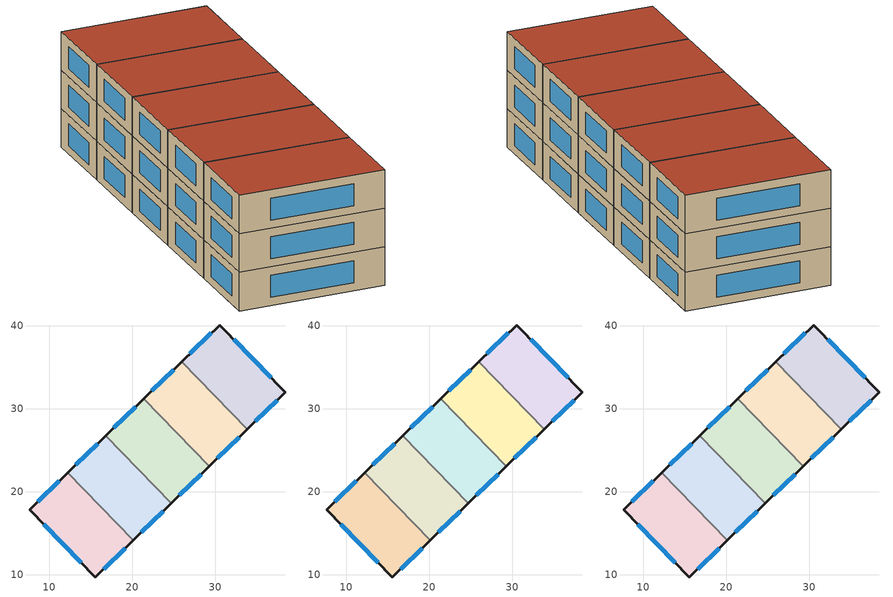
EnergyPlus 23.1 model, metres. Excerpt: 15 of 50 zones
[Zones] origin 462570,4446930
b0c8f9207e7d273b_F6_dwelling_0
 floor to b0c8f9207e7d273b_F5_dwelling_0 (EU_floor_Construction): 30.51,40.08 38.45,31.98 33.85,27.51 25.94,35.64 z18
 wall outside (EU_wall_Construction): 33.85,27.51 38.45,31.98 30.51,40.08 25.94,35.64 z18:21
 wall to b0c8f9207e7d273b_F6_dwelling_1 (EU_wall_Construction): 25.94,35.64 33.85,27.51 z18:21
 window (EU_Window_Construction): 29.53,39.13 26.92,36.59 / 36.74,33.72 32.21,38.34 / 34.83,28.47 37.46,31.02 z18.64:20.36
b0c8f9207e7d273b_F6_dwelling_1
 floor to b0c8f9207e7d273b_F5_dwelling_1 (EU_floor_Construction): 25.94,35.64 33.85,27.51 29.27,23.06 21.36,31.19 z18
 wall outside (EU_wall_Construction): 25.94,35.64 21.36,31.19 / 29.27,23.06 33.85,27.51 z18:21
 wall to b0c8f9207e7d273b_F6_dwelling_2 (EU_wall_Construction): 21.36,31.19 29.27,23.06 z18:21
 window (EU_Window_Construction): 24.96,34.69 22.34,32.14 / 30.25,24.01 32.87,26.56 z18.64:20.36
b0c8f9207e7d273b_F6_dwelling_2
 floor to b0c8f9207e7d273b_F5_dwelling_2 (EU_floor_Construction): 21.36,31.19 29.27,23.06 24.69,18.61 16.78,26.74 z18
 wall outside (EU_wall_Construction): 21.36,31.19 16.78,26.74 / 24.69,18.61 29.27,23.06 z18:21
 wall to b0c8f9207e7d273b_F6_dwelling_3 (EU_wall_Construction): 16.78,26.74 24.69,18.61 z18:21
 window (EU_Window_Construction): 20.38,30.24 17.76,27.69 / 25.67,19.56 28.29,22.11 z18.64:20.36
b0c8f9207e7d273b_F6_dwelling_3
 floor to b0c8f9207e7d273b_F5_dwelling_3 (EU_floor_Construction): 16.78,26.74 24.69,18.61 20.11,14.16 12.2,22.29 z18
 wall outside (EU_wall_Construction): 16.78,26.74 12.2,22.29 / 20.11,14.16 24.69,18.61 z18:21
 wall to b0c8f9207e7d273b_F6_dwelling_4 (EU_wall_Construction): 12.2,22.29 20.11,14.16 z18:21
 window (EU_Window_Construction): 15.8,25.79 13.18,23.24 / 21.09,15.11 23.71,17.65 z18.64:20.36
b0c8f9207e7d273b_F6_dwelling_4
 floor to b0c8f9207e7d273b_F5_dwelling_4 (EU_floor_Construction): 12.2,22.29 20.11,14.16 15.55,9.72 7.61,17.83 z18
 wall outside (EU_wall_Construction): 12.2,22.29 7.61,17.83 15.55,9.72 20.11,14.16 z18:21
 window (EU_Window_Construction): 16.53,10.67 19.14,13.21 / 9.31,16.09 13.85,11.45 / 11.22,21.33 8.59,18.78 z18.64:20.36
b0c8f9207e7d273b_F7_dwelling_0
 floor to b0c8f9207e7d273b_F6_dwelling_0 (EU_floor_Construction): 30.51,40.08 38.45,31.98 33.85,27.51 25.94,35.64 z21
 wall outside (EU_wall_Construction): 33.85,27.51 38.45,31.98 30.51,40.08 25.94,35.64 z21:24
 wall to b0c8f9207e7d273b_F7_dwelling_1 (EU_wall_Construction): 25.94,35.64 33.85,27.51 z21:24
 window (EU_Window_Construction): 29.53,39.13 26.92,36.59 / 36.74,33.72 32.21,38.34 / 34.83,28.47 37.46,31.02 z21.64:23.36
b0c8f9207e7d273b_F7_dwelling_1
 floor to b0c8f9207e7d273b_F6_dwelling_1 (EU_floor_Construction): 25.94,35.64 33.85,27.51 29.27,23.06 21.36,31.19 z21
 wall outside (EU_wall_Construction): 25.94,35.64 21.36,31.19 / 29.27,23.06 33.85,27.51 z21:24
 wall to b0c8f9207e7d273b_F7_dwelling_2 (EU_wall_Construction): 21.36,31.19 29.27,23.06 z21:24
 window (EU_Window_Construction): 24.96,34.69 22.34,32.14 / 30.25,24.01 32.87,26.56 z21.64:23.36
b0c8f9207e7d273b_F7_dwelling_2
 floor to b0c8f9207e7d273b_F6_dwelling_2 (EU_floor_Construction): 21.36,31.19 29.27,23.06 24.69,18.61 16.78,26.74 z21
 wall outside (EU_wall_Construction): 21.36,31.19 16.78,26.74 / 24.69,18.61 29.27,23.06 z21:24
 wall to b0c8f9207e7d273b_F7_dwelling_3 (EU_wall_Construction): 16.78,26.74 24.69,18.61 z21:24
 window (EU_Window_Construction): 20.38,30.24 17.76,27.69 / 25.67,19.56 28.29,22.11 z21.64:23.36
b0c8f9207e7d273b_F7_dwelling_3
 floor to b0c8f9207e7d273b_F6_dwelling_3 (EU_floor_Construction): 16.78,26.74 24.69,18.61 20.11,14.16 12.2,22.29 z21
 wall outside (EU_wall_Construction): 16.78,26.74 12.2,22.29 / 20.11,14.16 24.69,18.61 z21:24
 wall to b0c8f9207e7d273b_F7_dwelling_4 (EU_wall_Construction): 12.2,22.29 20.11,14.16 z21:24
 window (EU_Window_Construction): 15.8,25.79 13.18,23.24 / 21.09,15.11 23.71,17.65 z21.64:23.36
b0c8f9207e7d273b_F7_dwelling_4
 floor to b0c8f9207e7d273b_F6_dwelling_4 (EU_floor_Construction): 12.2,22.29 20.11,14.16 15.55,9.72 7.61,17.83 z21
 wall outside (EU_wall_Construction): 12.2,22.29 7.61,17.83 15.55,9.72 20.11,14.16 z21:24
 window (EU_Window_Construction): 16.53,10.67 19.14,13.21 / 9.31,16.09 13.85,11.45 / 11.22,21.33 8.59,18.78 z21.64:23.36
b0c8f9207e7d273b_F8_dwelling_0
 floor to b0c8f9207e7d273b_F7_dwelling_0 (EU_floor_Construction): 30.51,40.08 38.45,31.98 33.85,27.51 25.94,35.64 z24
 wall outside (EU_wall_Construction): 33.85,27.51 38.45,31.98 30.51,40.08 25.94,35.64 z24:27
 wall to b0c8f9207e7d273b_F8_dwelling_1 (EU_wall_Construction): 25.94,35.64 33.85,27.51 z24:27
 window (EU_Window_Construction): 29.53,39.13 26.92,36.59 / 36.74,33.72 32.21,38.34 / 34.83,28.47 37.46,31.02 z24.64:26.36
 roof outside (EU_roof_Construction): 38.45,31.98 30.51,40.08 25.94,35.64 33.85,27.51 z27
b0c8f9207e7d273b_F8_dwelling_1
 floor to b0c8f9207e7d273b_F7_dwelling_1 (EU_floor_Construction): 25.94,35.64 33.85,27.51 29.27,23.06 21.36,31.19 z24
 wall outside (EU_wall_Construction): 25.94,35.64 21.36,31.19 / 29.27,23.06 33.85,27.51 z24:27
 wall to b0c8f9207e7d273b_F8_dwelling_2 (EU_wall_Construction): 21.36,31.19 29.27,23.06 z24:27
 window (EU_Window_Construction): 24.96,34.69 22.34,32.14 / 30.25,24.01 32.87,26.56 z24.64:26.36
 roof outside (EU_roof_Construction): 33.85,27.51 25.94,35.64 21.36,31.19 29.27,23.06 z27
b0c8f9207e7d273b_F8_dwelling_2
 floor to b0c8f9207e7d273b_F7_dwelling_2 (EU_floor_Construction): 21.36,31.19 29.27,23.06 24.69,18.61 16.78,26.74 z24
 wall outside (EU_wall_Construction): 21.36,31.19 16.78,26.74 / 24.69,18.61 29.27,23.06 z24:27
 wall to b0c8f9207e7d273b_F8_dwelling_3 (EU_wall_Construction): 16.78,26.74 24.69,18.61 z24:27
 window (EU_Window_Construction): 20.38,30.24 17.76,27.69 / 25.67,19.56 28.29,22.11 z24.64:26.36
 roof outside (EU_roof_Construction): 29.27,23.06 21.36,31.19 16.78,26.74 24.69,18.61 z27
b0c8f9207e7d273b_F8_dwelling_3
 floor to b0c8f9207e7d273b_F7_dwelling_3 (EU_floor_Construction): 16.78,26.74 24.69,18.61 20.11,14.16 12.2,22.29 z24
 wall outside (EU_wall_Construction): 16.78,26.74 12.2,22.29 / 20.11,14.16 24.69,18.61 z24:27
 wall to b0c8f9207e7d273b_F8_dwelling_4 (EU_wall_Construction): 12.2,22.29 20.11,14.16 z24:27
 window (EU_Window_Construction): 15.8,25.79 13.18,23.24 / 21.09,15.11 23.71,17.65 z24.64:26.36
 roof outside (EU_roof_Construction): 24.69,18.61 16.78,26.74 12.2,22.29 20.11,14.16 z27
b0c8f9207e7d273b_F8_dwelling_4
 floor to b0c8f9207e7d273b_F7_dwelling_4 (EU_floor_Construction): 12.2,22.29 20.11,14.16 15.55,9.72 7.61,17.83 z24
 wall outside (EU_wall_Construction): 12.2,22.29 7.61,17.83 15.55,9.72 20.11,14.16 z24:27
 window (EU_Window_Construction): 16.53,10.67 19.14,13.21 / 9.31,16.09 13.85,11.45 / 11.22,21.33 8.59,18.78 z24.64:26.36
 roof outside (EU_roof_Construction): 20.11,14.16 12.2,22.29 7.61,17.83 15.55,9.72 z27
[Building]
EU S2 Campaign: North Axis=0; Terrain=City; Solar Distribution=FullExterior
[Site:Location]
Yerevan-Zvartnots.Intl.AP: Latitude=40.15; Longitude=44.383; Time Zone=4; Elevation=854
[SizingPeriod:WeatherFileDays]
AnnualSizingPeriod: Begin Month=1; Begin Day of Month=1; End Month=12; End Day of Month=31; Day of Week for Start Day=Monday; Use Weather File Daylight Saving Period=No; Use Weather File Rain and Snow Indicators=No
[MATERIAL]
EU_InternalMass_Material: Roughness=MediumRough; Thickness=0.1; Conductivity=1; Density=1800; Specific Heat=900; Thermal Absorptance=0.9; Solar Absorptance=0.7; Visible Absorptance=0.7
[MATERIAL:NOMASS] Roughness=MediumRough; Thermal Absorptance=0.9; Solar Absorptance=0.7; Visible Absorptance=0.7
Name | Thermal Resistance
EU_wall_NoMass | 1.05043
EU_roof_NoMass | 1.45357
EU_floor_NoMass | 0.478065
[WINDOWMATERIAL:SIMPLEGLAZINGSYSTEM]
EU_Window_SimpleGlazing: UFactor=2.5566; Solar Heat Gain Coefficient=0.75; Visible Transmittance=0.75
[CONSTRUCTION]
EU_wall_Construction: EU_wall_NoMass
EU_roof_Construction: EU_roof_NoMass
EU_floor_Construction: EU_floor_NoMass
EU_Window_Construction: EU_Window_SimpleGlazing
EU_InternalMass_Construction: EU_InternalMass_Material
[ZONE] Type=1; Multiplier=1; Ceiling Height=autocalculate; Floor Area=autocalculate; Part of Total Floor Area=Yes
Name | Volume
b0c8f9207e7d273b_F6_dwelling_0; b0c8f9207e7d273b_F7_dwelling_0; b0c8f9207e7d273b_F8_dwelling_0 | 217.317
b0c8f9207e7d273b_F6_dwelling_1; b0c8f9207e7d273b_F7_dwelling_1; b0c8f9207e7d273b_F8_dwelling_1 | 217.331
b0c8f9207e7d273b_F6_dwelling_2; b0c8f9207e7d273b_F7_dwelling_2; b0c8f9207e7d273b_F8_dwelling_2 | 217.329
b0c8f9207e7d273b_F6_dwelling_3; b0c8f9207e7d273b_F7_dwelling_3; b0c8f9207e7d273b_F8_dwelling_3 | 217.322
b0c8f9207e7d273b_F6_dwelling_4; b0c8f9207e7d273b_F7_dwelling_4; b0c8f9207e7d273b_F8_dwelling_4 | 217.338
[INTERNALMASS] Construction=EU_InternalMass_Construction
Name | Zone or ZoneList | Surface Area
b0c8f9207e7d273b_F6_dwelling_0_EU_InternalMass | b0c8f9207e7d273b_F6_dwelling_0 | 72.4388
b0c8f9207e7d273b_F6_dwelling_1_EU_InternalMass | b0c8f9207e7d273b_F6_dwelling_1 | 72.4438
b0c8f9207e7d273b_F6_dwelling_2_EU_InternalMass | b0c8f9207e7d273b_F6_dwelling_2 | 72.4428
b0c8f9207e7d273b_F6_dwelling_3_EU_InternalMass | b0c8f9207e7d273b_F6_dwelling_3 | 72.4405
b0c8f9207e7d273b_F6_dwelling_4_EU_InternalMass | b0c8f9207e7d273b_F6_dwelling_4 | 72.446
b0c8f9207e7d273b_F7_dwelling_0_EU_InternalMass | b0c8f9207e7d273b_F7_dwelling_0 | 72.4388
b0c8f9207e7d273b_F7_dwelling_1_EU_InternalMass | b0c8f9207e7d273b_F7_dwelling_1 | 72.4438
b0c8f9207e7d273b_F7_dwelling_2_EU_InternalMass | b0c8f9207e7d273b_F7_dwelling_2 | 72.4428
b0c8f9207e7d273b_F7_dwelling_3_EU_InternalMass | b0c8f9207e7d273b_F7_dwelling_3 | 72.4405
b0c8f9207e7d273b_F7_dwelling_4_EU_InternalMass | b0c8f9207e7d273b_F7_dwelling_4 | 72.446
b0c8f9207e7d273b_F8_dwelling_0_EU_InternalMass | b0c8f9207e7d273b_F8_dwelling_0 | 72.4388
b0c8f9207e7d273b_F8_dwelling_1_EU_InternalMass | b0c8f9207e7d273b_F8_dwelling_1 | 72.4438
b0c8f9207e7d273b_F8_dwelling_2_EU_InternalMass | b0c8f9207e7d273b_F8_dwelling_2 | 72.4428
b0c8f9207e7d273b_F8_dwelling_3_EU_InternalMass | b0c8f9207e7d273b_F8_dwelling_3 | 72.4405
b0c8f9207e7d273b_F8_dwelling_4_EU_InternalMass | b0c8f9207e7d273b_F8_dwelling_4 | 72.446
[OTHEREQUIPMENT] Fuel Type=Electricity; Design Level Calculation Method=Watts/Area; Power per Zone Floor Area=1; Fraction Latent=0; Fraction Radiant=0; Fraction Lost=0; Carbon Dioxide Generation Rate=0; EndUse Subcategory=EU_Step8_InternalGains
Name | Zone or ZoneList or Space or SpaceList | Schedule
EU_Step8_InternalGain_b0c8f9207e7d273b_F6_dwelling_0_f000 | b0c8f9207e7d273b_F6_dwelling_0 | EU_Step8_GainSchedule_b0c8f9207e7d273b_F6_dwelling_0_f000
EU_Step8_InternalGain_b0c8f9207e7d273b_F6_dwelling_1_f000 | b0c8f9207e7d273b_F6_dwelling_1 | EU_Step8_GainSchedule_b0c8f9207e7d273b_F6_dwelling_1_f000
EU_Step8_InternalGain_b0c8f9207e7d273b_F6_dwelling_2_f000 | b0c8f9207e7d273b_F6_dwelling_2 | EU_Step8_GainSchedule_b0c8f9207e7d273b_F6_dwelling_2_f000
EU_Step8_InternalGain_b0c8f9207e7d273b_F6_dwelling_3_f000 | b0c8f9207e7d273b_F6_dwelling_3 | EU_Step8_GainSchedule_b0c8f9207e7d273b_F6_dwelling_3_f000
EU_Step8_InternalGain_b0c8f9207e7d273b_F6_dwelling_4_f000 | b0c8f9207e7d273b_F6_dwelling_4 | EU_Step8_GainSchedule_b0c8f9207e7d273b_F6_dwelling_4_f000
EU_Step8_InternalGain_b0c8f9207e7d273b_F7_dwelling_0_f000 | b0c8f9207e7d273b_F7_dwelling_0 | EU_Step8_GainSchedule_b0c8f9207e7d273b_F7_dwelling_0_f000
EU_Step8_InternalGain_b0c8f9207e7d273b_F7_dwelling_1_f000 | b0c8f9207e7d273b_F7_dwelling_1 | EU_Step8_GainSchedule_b0c8f9207e7d273b_F7_dwelling_1_f000
EU_Step8_InternalGain_b0c8f9207e7d273b_F7_dwelling_2_f000 | b0c8f9207e7d273b_F7_dwelling_2 | EU_Step8_GainSchedule_b0c8f9207e7d273b_F7_dwelling_2_f000
EU_Step8_InternalGain_b0c8f9207e7d273b_F7_dwelling_3_f000 | b0c8f9207e7d273b_F7_dwelling_3 | EU_Step8_GainSchedule_b0c8f9207e7d273b_F7_dwelling_3_f000
EU_Step8_InternalGain_b0c8f9207e7d273b_F7_dwelling_4_f000 | b0c8f9207e7d273b_F7_dwelling_4 | EU_Step8_GainSchedule_b0c8f9207e7d273b_F7_dwelling_4_f000
EU_Step8_InternalGain_b0c8f9207e7d273b_F8_dwelling_0_f000 | b0c8f9207e7d273b_F8_dwelling_0 | EU_Step8_GainSchedule_b0c8f9207e7d273b_F8_dwelling_0_f000
EU_Step8_InternalGain_b0c8f9207e7d273b_F8_dwelling_1_f000 | b0c8f9207e7d273b_F8_dwelling_1 | EU_Step8_GainSchedule_b0c8f9207e7d273b_F8_dwelling_1_f000
EU_Step8_InternalGain_b0c8f9207e7d273b_F8_dwelling_2_f000 | b0c8f9207e7d273b_F8_dwelling_2 | EU_Step8_GainSchedule_b0c8f9207e7d273b_F8_dwelling_2_f000
EU_Step8_InternalGain_b0c8f9207e7d273b_F8_dwelling_3_f000 | b0c8f9207e7d273b_F8_dwelling_3 | EU_Step8_GainSchedule_b0c8f9207e7d273b_F8_dwelling_3_f000
EU_Step8_InternalGain_b0c8f9207e7d273b_F8_dwelling_4_f000 | b0c8f9207e7d273b_F8_dwelling_4 | EU_Step8_GainSchedule_b0c8f9207e7d273b_F8_dwelling_4_f000
[ZONEVENTILATION:DESIGNFLOWRATE] Schedule=EU_AlwaysOn; Design Flow Rate Calculation Method=AirChanges/Hour; Air Changes per Hour=0.557805; Ventilation Type=Natural; Fan Pressure Rise=0; Fan Total Efficiency=1; Constant Term Coefficient=1; Temperature Term Coefficient=0; Velocity Term Coefficient=0; Velocity Squared Term Coefficient=0; Minimum Indoor Temperature=-100; Maximum Indoor Temperature=100; Delta Temperature=-100; Minimum Outdoor Temperature=-100; Maximum Outdoor Temperature=100; Maximum Wind Speed=40
Name | Zone or ZoneList or Space or SpaceList
EU_ConstantAir_b0c8f9207e7d273b_F6_dwelling_0 | b0c8f9207e7d273b_F6_dwelling_0
EU_ConstantAir_b0c8f9207e7d273b_F6_dwelling_1 | b0c8f9207e7d273b_F6_dwelling_1
EU_ConstantAir_b0c8f9207e7d273b_F6_dwelling_2 | b0c8f9207e7d273b_F6_dwelling_2
EU_ConstantAir_b0c8f9207e7d273b_F6_dwelling_3 | b0c8f9207e7d273b_F6_dwelling_3
EU_ConstantAir_b0c8f9207e7d273b_F6_dwelling_4 | b0c8f9207e7d273b_F6_dwelling_4
EU_ConstantAir_b0c8f9207e7d273b_F7_dwelling_0 | b0c8f9207e7d273b_F7_dwelling_0
EU_ConstantAir_b0c8f9207e7d273b_F7_dwelling_1 | b0c8f9207e7d273b_F7_dwelling_1
EU_ConstantAir_b0c8f9207e7d273b_F7_dwelling_2 | b0c8f9207e7d273b_F7_dwelling_2
EU_ConstantAir_b0c8f9207e7d273b_F7_dwelling_3 | b0c8f9207e7d273b_F7_dwelling_3
EU_ConstantAir_b0c8f9207e7d273b_F7_dwelling_4 | b0c8f9207e7d273b_F7_dwelling_4
EU_ConstantAir_b0c8f9207e7d273b_F8_dwelling_0 | b0c8f9207e7d273b_F8_dwelling_0
EU_ConstantAir_b0c8f9207e7d273b_F8_dwelling_1 | b0c8f9207e7d273b_F8_dwelling_1
EU_ConstantAir_b0c8f9207e7d273b_F8_dwelling_2 | b0c8f9207e7d273b_F8_dwelling_2
EU_ConstantAir_b0c8f9207e7d273b_F8_dwelling_3 | b0c8f9207e7d273b_F8_dwelling_3
EU_ConstantAir_b0c8f9207e7d273b_F8_dwelling_4 | b0c8f9207e7d273b_F8_dwelling_4
[HVACTEMPLATE:THERMOSTAT] Constant Heating Setpoint=20; Constant Cooling Setpoint=50
EU_HeatOnly_b0c8f9207e7d273b_F0_dwelling_0; EU_HeatOnly_b0c8f9207e7d273b_F0_dwelling_1; EU_HeatOnly_b0c8f9207e7d273b_F0_dwelling_2; EU_HeatOnly_b0c8f9207e7d273b_F0_dwelling_3; EU_HeatOnly_b0c8f9207e7d273b_F0_dwelling_4; EU_HeatOnly_b0c8f9207e7d273b_F0_dwelling_5; EU_HeatOnly_b0c8f9207e7d273b_F1_dwelling_0; EU_HeatOnly_b0c8f9207e7d273b_F1_dwelling_1; EU_HeatOnly_b0c8f9207e7d273b_F1_dwelling_2; EU_HeatOnly_b0c8f9207e7d273b_F1_dwelling_3; EU_HeatOnly_b0c8f9207e7d273b_F1_dwelling_4; EU_HeatOnly_b0c8f9207e7d273b_F1_dwelling_5; EU_HeatOnly_b0c8f9207e7d273b_F2_dwelling_0; EU_HeatOnly_b0c8f9207e7d273b_F2_dwelling_1; EU_HeatOnly_b0c8f9207e7d273b_F2_dwelling_2; EU_HeatOnly_b0c8f9207e7d273b_F2_dwelling_3; EU_HeatOnly_b0c8f9207e7d273b_F2_dwelling_4; EU_HeatOnly_b0c8f9207e7d273b_F2_dwelling_5; EU_HeatOnly_b0c8f9207e7d273b_F3_dwelling_0; EU_HeatOnly_b0c8f9207e7d273b_F3_dwelling_1; EU_HeatOnly_b0c8f9207e7d273b_F3_dwelling_2; EU_HeatOnly_b0c8f9207e7d273b_F3_dwelling_3; EU_HeatOnly_b0c8f9207e7d273b_F3_dwelling_4; EU_HeatOnly_b0c8f9207e7d273b_F3_dwelling_5; EU_HeatOnly_b0c8f9207e7d273b_F4_dwelling_0; EU_HeatOnly_b0c8f9207e7d273b_F4_dwelling_1; EU_HeatOnly_b0c8f9207e7d273b_F4_dwelling_2; EU_HeatOnly_b0c8f9207e7d273b_F4_dwelling_3; EU_HeatOnly_b0c8f9207e7d273b_F4_dwelling_4; EU_HeatOnly_b0c8f9207e7d273b_F4_dwelling_5; EU_HeatOnly_b0c8f9207e7d273b_F5_dwelling_0; EU_HeatOnly_b0c8f9207e7d273b_F5_dwelling_1; EU_HeatOnly_b0c8f9207e7d273b_F5_dwelling_2; EU_HeatOnly_b0c8f9207e7d273b_F5_dwelling_3; EU_HeatOnly_b0c8f9207e7d273b_F5_dwelling_4; EU_HeatOnly_b0c8f9207e7d273b_F6_dwelling_0; EU_HeatOnly_b0c8f9207e7d273b_F6_dwelling_1; EU_HeatOnly_b0c8f9207e7d273b_F6_dwelling_2; EU_HeatOnly_b0c8f9207e7d273b_F6_dwelling_3; EU_HeatOnly_b0c8f9207e7d273b_F6_dwelling_4; EU_HeatOnly_b0c8f9207e7d273b_F7_dwelling_0; EU_HeatOnly_b0c8f9207e7d273b_F7_dwelling_1; EU_HeatOnly_b0c8f9207e7d273b_F7_dwelling_2; EU_HeatOnly_b0c8f9207e7d273b_F7_dwelling_3; EU_HeatOnly_b0c8f9207e7d273b_F7_dwelling_4; EU_HeatOnly_b0c8f9207e7d273b_F8_dwelling_0; EU_HeatOnly_b0c8f9207e7d273b_F8_dwelling_1; EU_HeatOnly_b0c8f9207e7d273b_F8_dwelling_2; EU_HeatOnly_b0c8f9207e7d273b_F8_dwelling_3; EU_HeatOnly_b0c8f9207e7d273b_F8_dwelling_4
[HVACTEMPLATE:ZONE:IDEALLOADSAIRSYSTEM] System Availability Schedule=EU_AlwaysOn; Maximum Heating Supply Air Temperature=50; Minimum Cooling Supply Air Temperature=13; Maximum Heating Supply Air Humidity Ratio=0.0156; Minimum Cooling Supply Air Humidity Ratio=0.0077; Heating Limit=NoLimit; Cooling Limit=NoLimit; Heating Availability Schedule=EU_AlwaysOn; Cooling Availability Schedule=EU_CoolingOff; Dehumidification Control Type=ConstantSensibleHeatRatio; Cooling Sensible Heat Ratio=0.7; Dehumidification Setpoint=60; Humidification Control Type=None; Humidification Setpoint=30; Outdoor Air Method=None; Outdoor Air Flow Rate per Person=0.00944; Outdoor Air Flow Rate per Zone Floor Area=0; Outdoor Air Flow Rate per Zone=0; Demand Controlled Ventilation Type=None; Outdoor Air Economizer Type=NoEconomizer; Heat Recovery Type=None; Sensible Heat Recovery Effectiveness=0.7; Latent Heat Recovery Effectiveness=0.65
Name | Template Thermostat
b0c8f9207e7d273b_F6_dwelling_0 | EU_HeatOnly_b0c8f9207e7d273b_F6_dwelling_0
b0c8f9207e7d273b_F6_dwelling_1 | EU_HeatOnly_b0c8f9207e7d273b_F6_dwelling_1
b0c8f9207e7d273b_F6_dwelling_2 | EU_HeatOnly_b0c8f9207e7d273b_F6_dwelling_2
b0c8f9207e7d273b_F6_dwelling_3 | EU_HeatOnly_b0c8f9207e7d273b_F6_dwelling_3
b0c8f9207e7d273b_F6_dwelling_4 | EU_HeatOnly_b0c8f9207e7d273b_F6_dwelling_4
b0c8f9207e7d273b_F7_dwelling_0 | EU_HeatOnly_b0c8f9207e7d273b_F7_dwelling_0
b0c8f9207e7d273b_F7_dwelling_1 | EU_HeatOnly_b0c8f9207e7d273b_F7_dwelling_1
b0c8f9207e7d273b_F7_dwelling_2 | EU_HeatOnly_b0c8f9207e7d273b_F7_dwelling_2
b0c8f9207e7d273b_F7_dwelling_3 | EU_HeatOnly_b0c8f9207e7d273b_F7_dwelling_3
b0c8f9207e7d273b_F7_dwelling_4 | EU_HeatOnly_b0c8f9207e7d273b_F7_dwelling_4
b0c8f9207e7d273b_F8_dwelling_0 | EU_HeatOnly_b0c8f9207e7d273b_F8_dwelling_0
b0c8f9207e7d273b_F8_dwelling_1 | EU_HeatOnly_b0c8f9207e7d273b_F8_dwelling_1
b0c8f9207e7d273b_F8_dwelling_2 | EU_HeatOnly_b0c8f9207e7d273b_F8_dwelling_2
b0c8f9207e7d273b_F8_dwelling_3 | EU_HeatOnly_b0c8f9207e7d273b_F8_dwelling_3
b0c8f9207e7d273b_F8_dwelling_4 | EU_HeatOnly_b0c8f9207e7d273b_F8_dwelling_4
[SIZING:ZONE] Zone Cooling Design Supply Air Temperature Input Method=SupplyAirTemperature; Zone Cooling Design Supply Air Temperature=13; Zone Heating Design Supply Air Temperature Input Method=SupplyAirTemperature; Zone Heating Design Supply Air Temperature=50; Zone Cooling Design Supply Air Humidity Ratio=0.008; Zone Heating Design Supply Air Humidity Ratio=0.008; Cooling Design Air Flow Method=DesignDay; Cooling Design Air Flow Rate=0; Cooling Minimum Air Flow per Zone Floor Area=0.000762; Cooling Minimum Air Flow=0; Cooling Minimum Air Flow Fraction=0.2; Heating Design Air Flow Method=DesignDay; Heating Design Air Flow Rate=0; Heating Maximum Air Flow per Zone Floor Area=0.002032; Heating Maximum Air Flow=0.141576; Heating Maximum Air Flow Fraction=0.3; Account for Dedicated Outdoor Air System=No; Dedicated Outdoor Air System Control Strategy=NeutralSupplyAir; Dedicated Outdoor Air Low Setpoint Temperature for Design=autosize; Dedicated Outdoor Air High Setpoint Temperature for Design=autosize; Zone Load Sizing Method=Sensible Load Only No Latent Load; Zone Latent Cooling Design Supply Air Humidity Ratio Input Method=HumidityRatioDifference; Zone Cooling Design Supply Air Humidity Ratio Difference=0.005; Zone Latent Heating Design Supply Air Humidity Ratio Input Method=HumidityRatioDifference; Zone Humidification Design Supply Air Humidity Ratio Difference=0.005
b0c8f9207e7d273b_F6_dwelling_0; b0c8f9207e7d273b_F6_dwelling_1; b0c8f9207e7d273b_F6_dwelling_2; b0c8f9207e7d273b_F6_dwelling_3; b0c8f9207e7d273b_F6_dwelling_4; b0c8f9207e7d273b_F7_dwelling_0; b0c8f9207e7d273b_F7_dwelling_1; b0c8f9207e7d273b_F7_dwelling_2; b0c8f9207e7d273b_F7_dwelling_3; b0c8f9207e7d273b_F7_dwelling_4; b0c8f9207e7d273b_F8_dwelling_0; b0c8f9207e7d273b_F8_dwelling_1; b0c8f9207e7d273b_F8_dwelling_2; b0c8f9207e7d273b_F8_dwelling_3; b0c8f9207e7d273b_F8_dwelling_4
[SCHEDULE:CONSTANT]
Name | Hourly Value
EU_AlwaysOn | 1
EU_CoolingOff | 0
[SCHEDULE:FILE] Column Number=1; Rows to Skip at Top=0; Number of Hours of Data=8760; Column Separator=Comma; Interpolate to Timestep=No; Minutes per Item=60; Adjust Schedule for Daylight Savings=Yes
Name | File
EU_Step8_GainSchedule_b0c8f9207e7d273b_F6_dwelling_0_f000 | ../../schedules/b0c8f9207e7d273b/b0c8f9207e7d273b_F6_dwelling_0_f000_gain.csv
EU_Step8_GainSchedule_b0c8f9207e7d273b_F6_dwelling_1_f000 | ../../schedules/b0c8f9207e7d273b/b0c8f9207e7d273b_F6_dwelling_1_f000_gain.csv
EU_Step8_GainSchedule_b0c8f9207e7d273b_F6_dwelling_2_f000 | ../../schedules/b0c8f9207e7d273b/b0c8f9207e7d273b_F6_dwelling_2_f000_gain.csv
EU_Step8_GainSchedule_b0c8f9207e7d273b_F6_dwelling_3_f000 | ../../schedules/b0c8f9207e7d273b/b0c8f9207e7d273b_F6_dwelling_3_f000_gain.csv
EU_Step8_GainSchedule_b0c8f9207e7d273b_F6_dwelling_4_f000 | ../../schedules/b0c8f9207e7d273b/b0c8f9207e7d273b_F6_dwelling_4_f000_gain.csv
EU_Step8_GainSchedule_b0c8f9207e7d273b_F7_dwelling_0_f000 | ../../schedules/b0c8f9207e7d273b/b0c8f9207e7d273b_F7_dwelling_0_f000_gain.csv
EU_Step8_GainSchedule_b0c8f9207e7d273b_F7_dwelling_1_f000 | ../../schedules/b0c8f9207e7d273b/b0c8f9207e7d273b_F7_dwelling_1_f000_gain.csv
EU_Step8_GainSchedule_b0c8f9207e7d273b_F7_dwelling_2_f000 | ../../schedules/b0c8f9207e7d273b/b0c8f9207e7d273b_F7_dwelling_2_f000_gain.csv
EU_Step8_GainSchedule_b0c8f9207e7d273b_F7_dwelling_3_f000 | ../../schedules/b0c8f9207e7d273b/b0c8f9207e7d273b_F7_dwelling_3_f000_gain.csv
EU_Step8_GainSchedule_b0c8f9207e7d273b_F7_dwelling_4_f000 | ../../schedules/b0c8f9207e7d273b/b0c8f9207e7d273b_F7_dwelling_4_f000_gain.csv
EU_Step8_GainSchedule_b0c8f9207e7d273b_F8_dwelling_0_f000 | ../../schedules/b0c8f9207e7d273b/b0c8f9207e7d273b_F8_dwelling_0_f000_gain.csv
EU_Step8_GainSchedule_b0c8f9207e7d273b_F8_dwelling_1_f000 | ../../schedules/b0c8f9207e7d273b/b0c8f9207e7d273b_F8_dwelling_1_f000_gain.csv
EU_Step8_GainSchedule_b0c8f9207e7d273b_F8_dwelling_2_f000 | ../../schedules/b0c8f9207e7d273b/b0c8f9207e7d273b_F8_dwelling_2_f000_gain.csv
EU_Step8_GainSchedule_b0c8f9207e7d273b_F8_dwelling_3_f000 | ../../schedules/b0c8f9207e7d273b/b0c8f9207e7d273b_F8_dwelling_3_f000_gain.csv
EU_Step8_GainSchedule_b0c8f9207e7d273b_F8_dwelling_4_f000 | ../../schedules/b0c8f9207e7d273b/b0c8f9207e7d273b_F8_dwelling_4_f000_gain.csv
